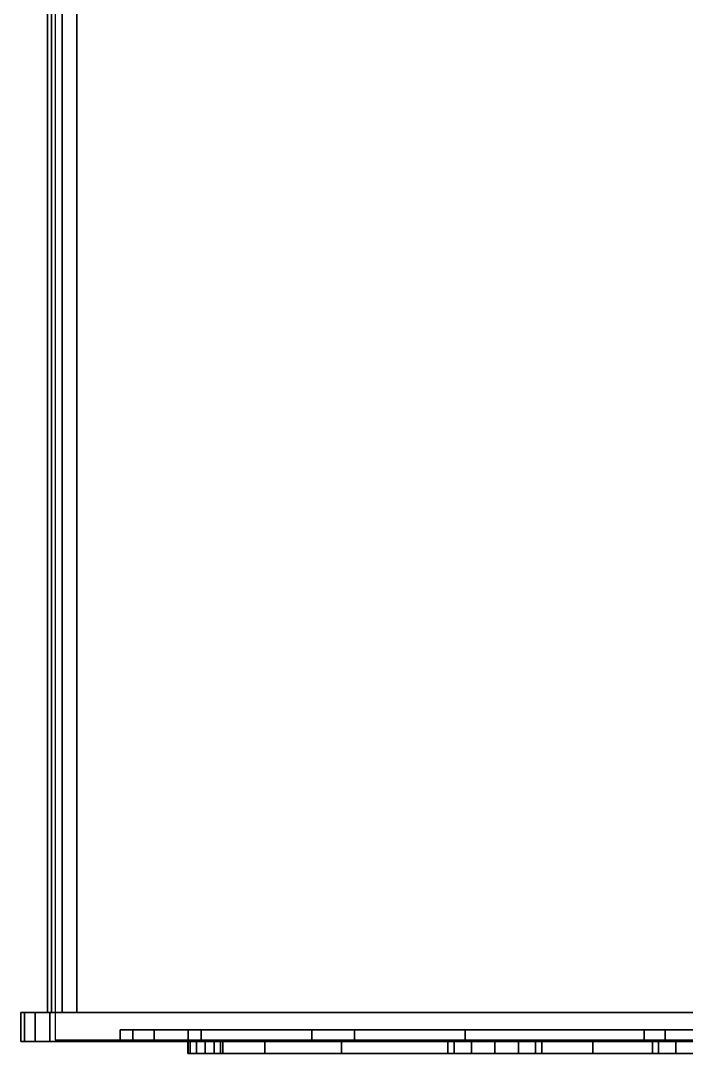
# Model space of a CAD drawing. Header units: inches. Extents: x 11.8 to 54.3, y 10.8 to 35.6.
# Drawn here: x 23.5869 to 23.71, y 32.6094 to 32.8003 of the extents above; entities that cross this region are included whole.
import ezdxf

# ---------------------------------------------------------------- set-up
doc = ezdxf.new("R2010")
doc.units = ezdxf.units.IN
doc.header["$MEASUREMENT"] = 0
doc.layers.add('02', color=2, linetype='Continuous')

msp = doc.modelspace()

# ---------------------------------------------------------------- linework, layer by layer
at = {"layer": '02'}
for p, q in [((23.59329, 32.99124), (23.59329, 32.6119)), ((23.59329, 32.6119), (23.77912, 32.6119))]:
    msp.add_line(p, q, dxfattribs=at)
for points, invisible_edges in [([(23.59189, 32.98955, 0.37979), (23.59189, 32.61695, 0.37979), (23.59262, 32.61695, 0.38294)], 12), ([(23.59262, 32.61695, 0.38294), (23.59262, 32.98955, 0.38294), (23.59189, 32.98955, 0.37979)], 12), ([(23.59262, 32.98955, 0.00491), (23.59262, 32.61695, 0.00491), (23.59189, 32.98955, 0.00806)], 2), ([(23.59262, 32.61695, 0.00491), (23.59189, 32.61695, 0.00806), (23.59189, 32.98955, 0.00806)], 12), ([(23.59189, 32.98955, 0.00806), (23.59189, 32.61695, 0.00806), (23.59189, 32.61695, 0.37979)], 12), ([(23.59189, 32.61695, 0.37979), (23.59189, 32.98955, 0.37979), (23.59189, 32.98955, 0.00806)], 12), ([(23.59459, 32.98955, 0.38525), (23.59262, 32.98955, 0.38294), (23.59262, 32.61695, 0.38294)], 12), ([(23.59262, 32.61695, 0.38294), (23.59459, 32.61695, 0.38525), (23.59459, 32.98955, 0.38525)], 12), ([(23.59459, 32.98955, 0.0026), (23.59262, 32.61695, 0.00491), (23.59262, 32.98955, 0.00491)], 1), ([(23.59459, 32.98955, 0.0026), (23.59459, 32.61695, 0.0026), (23.59262, 32.61695, 0.00491)], 12), ([(23.59729, 32.98955, 0.38609), (23.59459, 32.98955, 0.38525), (23.59729, 32.61695, 0.38609)], 2), ([(23.59459, 32.98955, 0.38525), (23.59459, 32.61695, 0.38525), (23.59729, 32.61695, 0.38609)], 12), ([(23.59729, 32.61695, 0.00176), (23.59459, 32.61695, 0.0026), (23.59459, 32.98955, 0.0026)], 12), ([(23.59459, 32.98955, 0.0026), (23.59729, 32.98955, 0.00176), (23.59729, 32.61695, 0.00176)], 12), ([(23.59729, 32.61695, 0.38609), (23.77008, 32.61695, 0.38609), (23.77008, 32.98955, 0.38609)], 12), ([(23.77008, 32.98955, 0.38609), (23.59729, 32.98955, 0.38609), (23.59729, 32.61695, 0.38609)], 12), ([(23.59729, 32.98955, 0.00176), (23.77008, 32.98955, 0.00176), (23.59729, 32.61695, 0.00176)], 2), ([(23.77008, 32.98955, 0.00176), (23.77008, 32.61695, 0.00176), (23.59729, 32.61695, 0.00176)], 12), ([(23.59729, 32.61695, 0.38609), (23.59459, 32.61695, 0.38525), (23.5869, 32.61695, 0.38631)], 14), ([(23.59459, 32.61695, 0.38525), (23.59262, 32.61695, 0.38294), (23.5869, 32.61695, 0.38631)], 14), ([(23.59262, 32.61695, 0.38294), (23.59189, 32.61695, 0.37979), (23.5869, 32.61695, 0.38631)], 14), ([(23.58762, 32.61155, 0.38947), (23.58762, 32.61695, 0.38947), (23.5869, 32.61695, 0.38631)], 12), ([(23.5869, 32.61695, 0.38631), (23.5869, 32.61155, 0.38631), (23.58762, 32.61155, 0.38947)], 12), ([(23.77008, 32.61695, 0.38609), (23.5869, 32.61695, 0.38631), (23.58762, 32.61695, 0.38947)], 13), ([(23.77008, 32.61695, 0.38609), (23.59729, 32.61695, 0.38609), (23.5869, 32.61695, 0.38631)], 14), ([(23.5869, 32.61695, 0.00804), (23.59189, 32.61695, 0.00806), (23.59262, 32.61695, 0.00491)], 13), ([(23.5923, 32.61695, 0.00174), (23.58762, 32.61695, 0.00489), (23.5869, 32.61695, 0.00804)], 13), ([(23.58762, 32.61695, 0.00489), (23.5869, 32.61155, 0.00804), (23.5869, 32.61695, 0.00804)], 1), ([(23.58762, 32.61695, 0.00489), (23.58762, 32.61155, 0.00489), (23.5869, 32.61155, 0.00804)], 12), ([(23.5869, 32.61695, 0.00804), (23.5869, 32.61695, 0.38631), (23.59189, 32.61695, 0.00806)], 14), ([(23.5869, 32.61695, 0.38631), (23.59189, 32.61695, 0.37979), (23.59189, 32.61695, 0.00806)], 13), ([(23.5869, 32.61695, 0.38631), (23.5869, 32.61155, 0.00804), (23.5869, 32.61155, 0.38631)], 1), ([(23.5869, 32.61695, 0.38631), (23.5869, 32.61695, 0.00804), (23.5869, 32.61155, 0.00804)], 12), ([(23.58959, 32.61155, 0.39177), (23.58959, 32.61695, 0.39177), (23.58762, 32.61155, 0.38947)], 2), ([(23.58959, 32.61695, 0.39177), (23.58762, 32.61695, 0.38947), (23.58762, 32.61155, 0.38947)], 12), ([(23.77008, 32.61695, 0.38609), (23.58762, 32.61695, 0.38947), (23.58959, 32.61695, 0.39177)], 13), ([(23.5923, 32.61695, 0.00174), (23.58959, 32.61695, 0.00258), (23.58762, 32.61695, 0.00489)], 12), ([(23.58762, 32.61155, 0.00489), (23.58762, 32.61695, 0.00489), (23.58959, 32.61695, 0.00258)], 12), ([(23.58959, 32.61695, 0.00258), (23.58959, 32.61155, 0.00258), (23.58762, 32.61155, 0.00489)], 12), ([(23.5923, 32.61155, 0.39262), (23.58959, 32.61695, 0.39177), (23.58959, 32.61155, 0.39177)], 1), ([(23.5923, 32.61155, 0.39262), (23.5923, 32.61695, 0.39262), (23.58959, 32.61695, 0.39177)], 12), ([(23.77008, 32.61695, 0.38609), (23.58959, 32.61695, 0.39177), (23.5923, 32.61695, 0.39262)], 13), ([(23.5923, 32.61695, 0.00174), (23.5923, 32.61155, 0.00174), (23.58959, 32.61155, 0.00258)], 12), ([(23.58959, 32.61155, 0.00258), (23.58959, 32.61695, 0.00258), (23.5923, 32.61695, 0.00174)], 12), ([(23.77008, 32.61695, 0.38609), (23.5923, 32.61695, 0.39262), (23.7759, 32.61695, 0.39262)], 13), ([(23.5923, 32.61695, 0.39262), (23.5923, 32.61155, 0.39262), (23.7759, 32.61695, 0.39262)], 2), ([(23.5923, 32.61155, 0.39262), (23.7759, 32.61155, 0.39262), (23.7759, 32.61695, 0.39262)], 12), ([(23.5923, 32.61695, 0.00174), (23.59459, 32.61695, 0.0026), (23.59729, 32.61695, 0.00176)], 13), ([(23.5923, 32.61695, 0.00174), (23.59262, 32.61695, 0.00491), (23.59459, 32.61695, 0.0026)], 13), ([(23.7759, 32.61695, 0.00174), (23.5923, 32.61695, 0.00174), (23.59729, 32.61695, 0.00176)], 14), ([(23.7759, 32.61695, 0.00174), (23.7759, 32.61155, 0.00174), (23.5923, 32.61155, 0.00174)], 12), ([(23.5923, 32.61155, 0.00174), (23.5923, 32.61695, 0.00174), (23.7759, 32.61695, 0.00174)], 12), ([(23.7759, 32.61695, 0.00174), (23.59729, 32.61695, 0.00176), (23.77008, 32.61695, 0.00176)], 13), ([(23.60529, 32.61371, 0.37046), (23.76209, 32.61371, 0.37046), (23.60529, 32.61155, 0.37046)], 2), ([(23.60529, 32.61155, 0.37046), (23.76209, 32.61371, 0.37046), (23.76209, 32.61155, 0.37046)], 1), ([(23.60765, 32.61371, 0.31805), (23.68369, 32.61371, 0.37046), (23.60529, 32.61371, 0.37046)], 13), ([(23.76209, 32.61371, 0.13324), (23.60529, 32.61155, 0.13324), (23.76209, 32.61155, 0.13324)], 1), ([(23.60529, 32.61155, 0.13324), (23.76209, 32.61371, 0.13324), (23.60529, 32.61371, 0.13324)], 1), ([(23.60529, 32.61371, 0.13324), (23.68369, 32.61371, 0.136), (23.60765, 32.61371, 0.136)], 13), ([(23.60529, 32.61371, 0.13324), (23.68369, 32.61371, 0.13324), (23.68369, 32.61371, 0.136)], 14), ([(23.60529, 32.61371, 0.13324), (23.60765, 32.61371, 0.136), (23.60765, 32.61371, 0.19025)], 13), ([(23.60765, 32.61371, 0.21415), (23.60765, 32.61371, 0.23898), (23.60529, 32.61371, 0.13324)], 14), ([(23.60765, 32.61371, 0.26932), (23.60765, 32.61371, 0.31805), (23.60529, 32.61371, 0.13324)], 14), ([(23.60765, 32.61371, 0.31805), (23.60529, 32.61371, 0.37046), (23.60529, 32.61371, 0.13324)], 13), ([(23.60529, 32.61371, 0.37046), (23.60529, 32.61155, 0.37046), (23.60529, 32.61155, 0.13324)], 12), ([(23.60529, 32.61371, 0.37046), (23.60529, 32.61155, 0.13324), (23.60529, 32.61371, 0.13324)], 1), ([(23.60765, 32.61371, 0.31805), (23.75973, 32.61155, 0.31805), (23.75973, 32.61371, 0.31805)], 1), ([(23.60765, 32.61371, 0.31805), (23.60765, 32.61155, 0.31805), (23.75973, 32.61155, 0.31805)], 12), ([(23.75973, 32.61371, 0.26932), (23.75973, 32.61155, 0.26932), (23.60765, 32.61155, 0.26932)], 12), ([(23.60765, 32.61155, 0.26932), (23.60765, 32.61371, 0.26932), (23.75973, 32.61371, 0.26932)], 12), ([(23.60765, 32.61371, 0.23898), (23.68369, 32.61371, 0.26932), (23.60765, 32.61371, 0.26932)], 13), ([(23.60765, 32.61371, 0.23898), (23.68369, 32.61371, 0.23898), (23.68369, 32.61371, 0.26932)], 14), ([(23.60765, 32.61371, 0.23898), (23.60765, 32.61155, 0.23898), (23.70615, 32.61155, 0.23898)], 12), ([(23.70615, 32.61155, 0.23898), (23.70615, 32.61371, 0.23898), (23.60765, 32.61371, 0.23898)], 12), ([(23.60765, 32.61371, 0.31805), (23.60765, 32.61371, 0.26932), (23.60765, 32.61155, 0.26932)], 12), ([(23.60765, 32.61155, 0.26932), (23.60765, 32.61155, 0.31805), (23.60765, 32.61371, 0.31805)], 12), ([(23.60765, 32.61371, 0.31805), (23.68369, 32.61371, 0.31805), (23.68369, 32.61371, 0.37046)], 14), ([(23.60765, 32.61371, 0.21415), (23.70615, 32.61155, 0.21415), (23.60765, 32.61155, 0.21415)], 1), ([(23.60765, 32.61371, 0.21415), (23.70615, 32.61371, 0.21415), (23.70615, 32.61155, 0.21415)], 12), ([(23.75973, 32.61371, 0.19025), (23.60765, 32.61155, 0.19025), (23.75973, 32.61155, 0.19025)], 1), ([(23.75973, 32.61371, 0.19025), (23.60765, 32.61371, 0.19025), (23.60765, 32.61155, 0.19025)], 12), ([(23.60765, 32.61371, 0.19025), (23.68369, 32.61371, 0.21415), (23.60765, 32.61371, 0.21415)], 13), ([(23.60765, 32.61371, 0.19025), (23.68369, 32.61371, 0.19025), (23.68369, 32.61371, 0.21415)], 14), ([(23.75973, 32.61371, 0.136), (23.75973, 32.61155, 0.136), (23.60765, 32.61371, 0.136)], 2), ([(23.75973, 32.61155, 0.136), (23.60765, 32.61155, 0.136), (23.60765, 32.61371, 0.136)], 12), ([(23.60765, 32.61371, 0.136), (23.60765, 32.61155, 0.136), (23.60765, 32.61371, 0.19025)], 2), ([(23.60765, 32.61155, 0.136), (23.60765, 32.61155, 0.19025), (23.60765, 32.61371, 0.19025)], 12), ([(23.60765, 32.61155, 0.21415), (23.60765, 32.61155, 0.23898), (23.60765, 32.61371, 0.23898)], 12), ([(23.60765, 32.61371, 0.23898), (23.60765, 32.61371, 0.21415), (23.60765, 32.61155, 0.21415)], 12), ([(23.66911, 32.61371, 0.23162), (23.61159, 32.61371, 0.22519), (23.64075, 32.61371, 0.22519)], 13), ([(23.64075, 32.61371, 0.23162), (23.61159, 32.61371, 0.23162), (23.61159, 32.61371, 0.22519)], 12), ([(23.61159, 32.61155, 0.22519), (23.61159, 32.61371, 0.23162), (23.61159, 32.61155, 0.23162)], 1), ([(23.61159, 32.61371, 0.23162), (23.61159, 32.61155, 0.22519), (23.61159, 32.61371, 0.22519)], 1), ([(23.61159, 32.61371, 0.23162), (23.64075, 32.61371, 0.23162), (23.64075, 32.61155, 0.23162)], 12), ([(23.64075, 32.61155, 0.23162), (23.61159, 32.61155, 0.23162), (23.61159, 32.61371, 0.23162)], 12), ([(23.61159, 32.61371, 0.22519), (23.64075, 32.61155, 0.22519), (23.64075, 32.61371, 0.22519)], 1), ([(23.61159, 32.61371, 0.22519), (23.61159, 32.61155, 0.22519), (23.64075, 32.61155, 0.22519)], 12), ([(23.6179, 32.61371, 0.18105), (23.75185, 32.61371, 0.17829), (23.75185, 32.61371, 0.18105)], 1), ([(23.6179, 32.61371, 0.18105), (23.6179, 32.61371, 0.17829), (23.75185, 32.61371, 0.17829)], 12), ([(23.75185, 32.61371, 0.17829), (23.6179, 32.61155, 0.17829), (23.75185, 32.61155, 0.17829)], 1), ([(23.6179, 32.61155, 0.17829), (23.75185, 32.61371, 0.17829), (23.6179, 32.61371, 0.17829)], 1), ([(23.6179, 32.61371, 0.18105), (23.75185, 32.61371, 0.18105), (23.6179, 32.61155, 0.18105)], 2), ([(23.6179, 32.61155, 0.18105), (23.75185, 32.61371, 0.18105), (23.75185, 32.61155, 0.18105)], 1), ([(23.6179, 32.61371, 0.18105), (23.6179, 32.61155, 0.18105), (23.6179, 32.61155, 0.17829)], 12), ([(23.6179, 32.61371, 0.18105), (23.6179, 32.61155, 0.17829), (23.6179, 32.61371, 0.17829)], 1), ([(23.62026, 32.61371, 0.16542), (23.64863, 32.61371, 0.16542), (23.62026, 32.61155, 0.16542)], 2), ([(23.62026, 32.61155, 0.16542), (23.64863, 32.61371, 0.16542), (23.64863, 32.61155, 0.16542)], 1), ([(23.64863, 32.61371, 0.14703), (23.62026, 32.61155, 0.14703), (23.64863, 32.61155, 0.14703)], 1), ([(23.62026, 32.61155, 0.14703), (23.64863, 32.61371, 0.14703), (23.62026, 32.61371, 0.14703)], 1), ([(23.62026, 32.61371, 0.16542), (23.62026, 32.61371, 0.14703), (23.64863, 32.61371, 0.16542)], 2), ([(23.62026, 32.61371, 0.14703), (23.64863, 32.61371, 0.14703), (23.64863, 32.61371, 0.16542)], 12), ([(23.62026, 32.61371, 0.16542), (23.62026, 32.61155, 0.16542), (23.62026, 32.61155, 0.14703)], 12), ([(23.62026, 32.61371, 0.16542), (23.62026, 32.61155, 0.14703), (23.62026, 32.61371, 0.14703)], 1), ([(23.64075, 32.61371, 0.22519), (23.70221, 32.61371, 0.23162), (23.66911, 32.61371, 0.23162)], 13), ([(23.64075, 32.61371, 0.22519), (23.64075, 32.61371, 0.22059), (23.66911, 32.61371, 0.22519)], 14), ([(23.66911, 32.61371, 0.23162), (23.64075, 32.61371, 0.2353), (23.64075, 32.61371, 0.23162)], 13), ([(23.66911, 32.61371, 0.23162), (23.66911, 32.61371, 0.2353), (23.64075, 32.61371, 0.2353)], 12), ([(23.64075, 32.61371, 0.22059), (23.66911, 32.61371, 0.22059), (23.66911, 32.61371, 0.22519)], 12), ([(23.64075, 32.61371, 0.22059), (23.66911, 32.61155, 0.22059), (23.66911, 32.61371, 0.22059)], 1), ([(23.66911, 32.61155, 0.22059), (23.64075, 32.61371, 0.22059), (23.64075, 32.61155, 0.22059)], 1), ([(23.64075, 32.61371, 0.2353), (23.66911, 32.61371, 0.2353), (23.66911, 32.61155, 0.2353)], 12), ([(23.64075, 32.61371, 0.2353), (23.66911, 32.61155, 0.2353), (23.64075, 32.61155, 0.2353)], 1), ([(23.64075, 32.61371, 0.2353), (23.64075, 32.61155, 0.23162), (23.64075, 32.61371, 0.23162)], 1), ([(23.64075, 32.61371, 0.2353), (23.64075, 32.61155, 0.2353), (23.64075, 32.61155, 0.23162)], 12), ([(23.64075, 32.61155, 0.22519), (23.64075, 32.61155, 0.22059), (23.64075, 32.61371, 0.22059)], 12), ([(23.64075, 32.61371, 0.22059), (23.64075, 32.61371, 0.22519), (23.64075, 32.61155, 0.22519)], 12), ([(23.64863, 32.61371, 0.16542), (23.64863, 32.61155, 0.14703), (23.64863, 32.61155, 0.16542)], 1), ([(23.64863, 32.61155, 0.14703), (23.64863, 32.61371, 0.16542), (23.64863, 32.61371, 0.14703)], 1), ([(23.66911, 32.61371, 0.22519), (23.70221, 32.61371, 0.22519), (23.70221, 32.61371, 0.23162)], 12), ([(23.66911, 32.61371, 0.23162), (23.70221, 32.61371, 0.23162), (23.66911, 32.61155, 0.23162)], 2), ([(23.70221, 32.61371, 0.23162), (23.70221, 32.61155, 0.23162), (23.66911, 32.61155, 0.23162)], 12), ([(23.66911, 32.61371, 0.23162), (23.66911, 32.61155, 0.23162), (23.66911, 32.61155, 0.2353)], 12), ([(23.66911, 32.61155, 0.2353), (23.66911, 32.61371, 0.2353), (23.66911, 32.61371, 0.23162)], 12), ([(23.66911, 32.61371, 0.22059), (23.66911, 32.61155, 0.22059), (23.66911, 32.61371, 0.22519)], 2), ([(23.66911, 32.61155, 0.22059), (23.66911, 32.61155, 0.22519), (23.66911, 32.61371, 0.22519)], 12), ([(23.66911, 32.61155, 0.22519), (23.70221, 32.61155, 0.22519), (23.70221, 32.61371, 0.22519)], 12), ([(23.70221, 32.61371, 0.22519), (23.66911, 32.61371, 0.22519), (23.66911, 32.61155, 0.22519)], 12), ([(23.68369, 32.61371, 0.26932), (23.68369, 32.61371, 0.23898), (23.70615, 32.61371, 0.23898)], 13), ([(23.76209, 32.61371, 0.37046), (23.68369, 32.61371, 0.31805), (23.75973, 32.61371, 0.31805)], 13), ([(23.76209, 32.61371, 0.37046), (23.68369, 32.61371, 0.37046), (23.68369, 32.61371, 0.31805)], 14), ([(23.73965, 32.61371, 0.21915), (23.68369, 32.61371, 0.19025), (23.75973, 32.61371, 0.19025)], 13), ([(23.73965, 32.61371, 0.21915), (23.7353, 32.61371, 0.21779), (23.68369, 32.61371, 0.19025)], 14), ([(23.70615, 32.61371, 0.21415), (23.68369, 32.61371, 0.21415), (23.68369, 32.61371, 0.19025)], 14), ([(23.75973, 32.61371, 0.136), (23.68369, 32.61371, 0.13324), (23.76209, 32.61371, 0.13324)], 13), ([(23.75973, 32.61371, 0.136), (23.68369, 32.61371, 0.136), (23.68369, 32.61371, 0.13324)], 14), ([(23.75973, 32.61371, 0.26932), (23.68369, 32.61371, 0.26932), (23.73095, 32.61371, 0.23674)], 14), ([(23.73095, 32.61371, 0.21915), (23.72777, 32.61371, 0.22287), (23.68369, 32.61371, 0.26932)], 14), ([(23.72777, 32.61371, 0.22287), (23.7266, 32.61371, 0.22794), (23.68369, 32.61371, 0.26932)], 14), ([(23.68369, 32.61371, 0.26932), (23.72777, 32.61371, 0.23302), (23.73095, 32.61371, 0.23674)], 13), ([(23.68369, 32.61371, 0.26932), (23.7266, 32.61371, 0.22794), (23.72777, 32.61371, 0.23302)], 13), ([(23.70221, 32.61371, 0.23162), (23.70221, 32.61371, 0.22519), (23.70221, 32.61155, 0.23162)], 2), ([(23.70221, 32.61155, 0.23162), (23.70221, 32.61371, 0.22519), (23.70221, 32.61155, 0.22519)], 1), ([(23.7353, 32.61371, 0.21779), (23.73095, 32.61371, 0.21915), (23.70615, 32.61371, 0.21415)], 14), ([(23.73095, 32.61371, 0.21915), (23.70615, 32.61371, 0.23898), (23.70615, 32.61371, 0.21415)], 13), ([(23.70615, 32.61155, 0.23898), (23.70615, 32.61155, 0.21415), (23.70615, 32.61371, 0.21415)], 12), ([(23.70615, 32.61371, 0.21415), (23.70615, 32.61371, 0.23898), (23.70615, 32.61155, 0.23898)], 12), ([(23.5869, 32.61155, 0.00804), (23.58762, 32.61155, 0.00489), (23.58959, 32.61155, 0.00258)], 12), ([(23.58762, 32.61155, 0.38947), (23.5869, 32.61155, 0.38631), (23.5869, 32.61155, 0.00804)], 12), ([(23.76209, 32.61155, 0.13324), (23.60529, 32.61155, 0.13324), (23.5869, 32.61155, 0.00804)], 14), ([(23.60529, 32.61155, 0.13324), (23.60529, 32.61155, 0.37046), (23.5869, 32.61155, 0.00804)], 14), ([(23.5923, 32.61155, 0.39262), (23.58959, 32.61155, 0.39177), (23.58762, 32.61155, 0.38947)], 12), ([(23.58762, 32.61155, 0.38947), (23.60529, 32.61155, 0.37046), (23.76209, 32.61155, 0.37046)], 13), ([(23.58959, 32.61155, 0.00258), (23.5923, 32.61155, 0.00174), (23.7759, 32.61155, 0.00174)], 12), ([(23.77859, 32.61155, 0.39177), (23.7759, 32.61155, 0.39262), (23.5923, 32.61155, 0.39262)], 12), ([(23.6179, 32.61155, 0.28495), (23.6179, 32.61155, 0.3107), (23.60765, 32.61155, 0.31805)], 14), ([(23.6179, 32.61155, 0.3107), (23.68369, 32.61155, 0.31805), (23.60765, 32.61155, 0.31805)], 13), ([(23.64626, 32.61155, 0.27668), (23.60765, 32.61155, 0.26932), (23.68369, 32.61155, 0.26932)], 13), ([(23.62105, 32.61155, 0.2738), (23.61942, 32.61155, 0.27431), (23.60765, 32.61155, 0.26932)], 14), ([(23.61942, 32.61155, 0.27431), (23.61823, 32.61155, 0.2757), (23.60765, 32.61155, 0.26932)], 14), ([(23.61823, 32.61155, 0.2757), (23.60765, 32.61155, 0.31805), (23.60765, 32.61155, 0.26932)], 13), ([(23.61823, 32.61155, 0.2757), (23.6178, 32.61155, 0.27759), (23.60765, 32.61155, 0.31805)], 14), ([(23.60765, 32.61155, 0.31805), (23.6178, 32.61155, 0.27759), (23.61823, 32.61155, 0.27949)], 13), ([(23.69275, 32.61155, 0.21691), (23.60765, 32.61155, 0.21415), (23.70615, 32.61155, 0.21415)], 13), ([(23.69275, 32.61155, 0.21691), (23.67463, 32.61155, 0.21691), (23.60765, 32.61155, 0.21415)], 14), ([(23.61159, 32.61155, 0.22519), (23.61159, 32.61155, 0.23162), (23.60765, 32.61155, 0.21415)], 14), ([(23.6179, 32.61155, 0.17829), (23.6179, 32.61155, 0.18105), (23.60765, 32.61155, 0.19025)], 14), ([(23.6179, 32.61155, 0.18105), (23.68369, 32.61155, 0.19025), (23.60765, 32.61155, 0.19025)], 13), ([(23.67463, 32.61155, 0.14607), (23.60765, 32.61155, 0.136), (23.68369, 32.61155, 0.136)], 13), ([(23.62026, 32.61155, 0.14703), (23.60765, 32.61155, 0.19025), (23.60765, 32.61155, 0.136)], 13), ([(23.62026, 32.61155, 0.14703), (23.62026, 32.61155, 0.16542), (23.60765, 32.61155, 0.19025)], 14), ([(23.70615, 32.61155, 0.23898), (23.60765, 32.61155, 0.23898), (23.66911, 32.61155, 0.2353)], 14), ([(23.60765, 32.61155, 0.23898), (23.64075, 32.61155, 0.2353), (23.66911, 32.61155, 0.2353)], 13), ([(23.60765, 32.61155, 0.23898), (23.60765, 32.61155, 0.21415), (23.61159, 32.61155, 0.23162)], 14), ([(23.64075, 32.61155, 0.22059), (23.64075, 32.61155, 0.22519), (23.61159, 32.61155, 0.22519)], 12), ([(23.61159, 32.61155, 0.23162), (23.64075, 32.61155, 0.23162), (23.64075, 32.61155, 0.2353)], 12), ([(23.6178, 32.61155, 0.27759), (23.61823, 32.61155, 0.2757), (23.61823, 32.60939, 0.2757)], 12), ([(23.61823, 32.60939, 0.2757), (23.6178, 32.60939, 0.27759), (23.6178, 32.61155, 0.27759)], 12), ([(23.61823, 32.60939, 0.27949), (23.61823, 32.61155, 0.27949), (23.6178, 32.61155, 0.27759)], 12), ([(23.6178, 32.61155, 0.27759), (23.6178, 32.60939, 0.27759), (23.61823, 32.60939, 0.27949)], 12), ([(23.75106, 32.61155, 0.28495), (23.75106, 32.60939, 0.28495), (23.6179, 32.60939, 0.28495)], 12), ([(23.6179, 32.60939, 0.28495), (23.6179, 32.61155, 0.28495), (23.75106, 32.61155, 0.28495)], 12), ([(23.6179, 32.61155, 0.3107), (23.75106, 32.60939, 0.3107), (23.75106, 32.61155, 0.3107)], 1), ([(23.6179, 32.61155, 0.3107), (23.6179, 32.60939, 0.3107), (23.75106, 32.60939, 0.3107)], 12), ([(23.6179, 32.61155, 0.28495), (23.61942, 32.61155, 0.28088), (23.62105, 32.61155, 0.28139)], 13), ([(23.68369, 32.61155, 0.28495), (23.6179, 32.61155, 0.28495), (23.62105, 32.61155, 0.28139)], 14), ([(23.6179, 32.61155, 0.3107), (23.68369, 32.61155, 0.3107), (23.68369, 32.61155, 0.31805)], 14), ([(23.6179, 32.60939, 0.28495), (23.6179, 32.60939, 0.3107), (23.6179, 32.61155, 0.3107)], 12), ([(23.6179, 32.61155, 0.3107), (23.6179, 32.61155, 0.28495), (23.6179, 32.60939, 0.28495)], 12), ([(23.6179, 32.61155, 0.28495), (23.61823, 32.61155, 0.27949), (23.61942, 32.61155, 0.28088)], 13), ([(23.68369, 32.61155, 0.17829), (23.6179, 32.61155, 0.17829), (23.62026, 32.61155, 0.16542)], 14), ([(23.6179, 32.61155, 0.18105), (23.68369, 32.61155, 0.18105), (23.68369, 32.61155, 0.19025)], 14), ([(23.61823, 32.60939, 0.2757), (23.61942, 32.61155, 0.27431), (23.61942, 32.60939, 0.27431)], 1), ([(23.61823, 32.60939, 0.2757), (23.61823, 32.61155, 0.2757), (23.61942, 32.61155, 0.27431)], 12), ([(23.61942, 32.60939, 0.28088), (23.61942, 32.61155, 0.28088), (23.61823, 32.60939, 0.27949)], 2), ([(23.61942, 32.61155, 0.28088), (23.61823, 32.61155, 0.27949), (23.61823, 32.60939, 0.27949)], 12), ([(23.62105, 32.60939, 0.28139), (23.61942, 32.61155, 0.28088), (23.61942, 32.60939, 0.28088)], 1), ([(23.62105, 32.60939, 0.28139), (23.62105, 32.61155, 0.28139), (23.61942, 32.61155, 0.28088)], 12), ([(23.61942, 32.60939, 0.27431), (23.61942, 32.61155, 0.27431), (23.62105, 32.60939, 0.2738)], 2), ([(23.61942, 32.61155, 0.27431), (23.62105, 32.61155, 0.2738), (23.62105, 32.60939, 0.2738)], 12), ([(23.62026, 32.61155, 0.16542), (23.64863, 32.61155, 0.16542), (23.67463, 32.61155, 0.16638)], 14), ([(23.67463, 32.61155, 0.14607), (23.64863, 32.61155, 0.14703), (23.62026, 32.61155, 0.14703)], 13), ([(23.62267, 32.61155, 0.28088), (23.62105, 32.61155, 0.28139), (23.62105, 32.60939, 0.28139)], 12), ([(23.62105, 32.60939, 0.28139), (23.62267, 32.60939, 0.28088), (23.62267, 32.61155, 0.28088)], 12), ([(23.64626, 32.61155, 0.27668), (23.62267, 32.61155, 0.27431), (23.62105, 32.61155, 0.2738)], 13), ([(23.62105, 32.60939, 0.2738), (23.62105, 32.61155, 0.2738), (23.62267, 32.61155, 0.27431)], 12), ([(23.62267, 32.61155, 0.27431), (23.62267, 32.60939, 0.27431), (23.62105, 32.60939, 0.2738)], 12), ([(23.63208, 32.61155, 0.27943), (23.62105, 32.61155, 0.28139), (23.62267, 32.61155, 0.28088)], 13), ([(23.62105, 32.61155, 0.28139), (23.63208, 32.61155, 0.27943), (23.64626, 32.61155, 0.27943)], 13), ([(23.64626, 32.61155, 0.27668), (23.63208, 32.61155, 0.27668), (23.62267, 32.61155, 0.27431)], 14), ([(23.63208, 32.61155, 0.27668), (23.62386, 32.61155, 0.2757), (23.62267, 32.61155, 0.27431)], 13), ([(23.62267, 32.61155, 0.27431), (23.62386, 32.61155, 0.2757), (23.62386, 32.60939, 0.2757)], 12), ([(23.62386, 32.60939, 0.2757), (23.62267, 32.60939, 0.27431), (23.62267, 32.61155, 0.27431)], 12), ([(23.63208, 32.61155, 0.27668), (23.62267, 32.61155, 0.28088), (23.62386, 32.61155, 0.27949)], 13), ([(23.63208, 32.61155, 0.27668), (23.63208, 32.61155, 0.27943), (23.62267, 32.61155, 0.28088)], 14), ([(23.62386, 32.60939, 0.27949), (23.62386, 32.61155, 0.27949), (23.62267, 32.61155, 0.28088)], 12), ([(23.62267, 32.61155, 0.28088), (23.62267, 32.60939, 0.28088), (23.62386, 32.60939, 0.27949)], 12), ([(23.63208, 32.61155, 0.27668), (23.6243, 32.61155, 0.27759), (23.62386, 32.61155, 0.2757)], 13), ([(23.63208, 32.61155, 0.27668), (23.62386, 32.61155, 0.27949), (23.6243, 32.61155, 0.27759)], 13), ([(23.62386, 32.60939, 0.2757), (23.6243, 32.61155, 0.27759), (23.6243, 32.60939, 0.27759)], 1), ([(23.62386, 32.60939, 0.2757), (23.62386, 32.61155, 0.2757), (23.6243, 32.61155, 0.27759)], 12), ([(23.6243, 32.60939, 0.27759), (23.6243, 32.61155, 0.27759), (23.62386, 32.60939, 0.27949)], 2), ([(23.6243, 32.61155, 0.27759), (23.62386, 32.61155, 0.27949), (23.62386, 32.60939, 0.27949)], 12), ([(23.64626, 32.61155, 0.27668), (23.64626, 32.60939, 0.27668), (23.63208, 32.60939, 0.27668)], 12), ([(23.63208, 32.60939, 0.27668), (23.63208, 32.61155, 0.27668), (23.64626, 32.61155, 0.27668)], 12), ([(23.63208, 32.61155, 0.27943), (23.64626, 32.60939, 0.27943), (23.64626, 32.61155, 0.27943)], 1), ([(23.63208, 32.61155, 0.27943), (23.63208, 32.60939, 0.27943), (23.64626, 32.60939, 0.27943)], 12), ([(23.63208, 32.60939, 0.27668), (23.63208, 32.60939, 0.27943), (23.63208, 32.61155, 0.27943)], 12), ([(23.63208, 32.61155, 0.27943), (23.63208, 32.61155, 0.27668), (23.63208, 32.60939, 0.27668)], 12), ([(23.67463, 32.61155, 0.21691), (23.66911, 32.61155, 0.22059), (23.64075, 32.61155, 0.22059)], 13), ([(23.64626, 32.61155, 0.27943), (23.64626, 32.61155, 0.27668), (23.68369, 32.61155, 0.26932)], 14), ([(23.64626, 32.61155, 0.27943), (23.64626, 32.60939, 0.27943), (23.64626, 32.61155, 0.27668)], 2), ([(23.64626, 32.60939, 0.27943), (23.64626, 32.60939, 0.27668), (23.64626, 32.61155, 0.27668)], 12), ([(23.64863, 32.61155, 0.16542), (23.67028, 32.61155, 0.16502), (23.67463, 32.61155, 0.16638)], 13), ([(23.64863, 32.61155, 0.16542), (23.66709, 32.61155, 0.1613), (23.67028, 32.61155, 0.16502)], 13), ([(23.64863, 32.61155, 0.16542), (23.66593, 32.61155, 0.15623), (23.66709, 32.61155, 0.1613)], 13), ([(23.67463, 32.61155, 0.14607), (23.67028, 32.61155, 0.14743), (23.64863, 32.61155, 0.14703)], 14), ([(23.67028, 32.61155, 0.14743), (23.64863, 32.61155, 0.16542), (23.64863, 32.61155, 0.14703)], 13), ([(23.67028, 32.61155, 0.14743), (23.66709, 32.61155, 0.15115), (23.64863, 32.61155, 0.16542)], 14), ([(23.66709, 32.61155, 0.15115), (23.66593, 32.61155, 0.15623), (23.64863, 32.61155, 0.16542)], 14), ([(23.66709, 32.60939, 0.1613), (23.66709, 32.61155, 0.1613), (23.66593, 32.61155, 0.15623)], 12), ([(23.66593, 32.61155, 0.15623), (23.66593, 32.60939, 0.15623), (23.66709, 32.60939, 0.1613)], 12), ([(23.66593, 32.61155, 0.15623), (23.66709, 32.61155, 0.15115), (23.66709, 32.60939, 0.15115)], 12), ([(23.66709, 32.60939, 0.15115), (23.66593, 32.60939, 0.15623), (23.66593, 32.61155, 0.15623)], 12), ([(23.67028, 32.60939, 0.16502), (23.67028, 32.61155, 0.16502), (23.66709, 32.60939, 0.1613)], 2), ([(23.67028, 32.61155, 0.16502), (23.66709, 32.61155, 0.1613), (23.66709, 32.60939, 0.1613)], 12), ([(23.66709, 32.60939, 0.15115), (23.67028, 32.61155, 0.14743), (23.67028, 32.60939, 0.14743)], 1), ([(23.66709, 32.60939, 0.15115), (23.66709, 32.61155, 0.15115), (23.67028, 32.61155, 0.14743)], 12), ([(23.67463, 32.61155, 0.21691), (23.66911, 32.61155, 0.22519), (23.66911, 32.61155, 0.22059)], 13), ([(23.67463, 32.61155, 0.21691), (23.67463, 32.61155, 0.22243), (23.66911, 32.61155, 0.22519)], 14), ([(23.67463, 32.61155, 0.22243), (23.70221, 32.61155, 0.22519), (23.66911, 32.61155, 0.22519)], 13), ([(23.66911, 32.61155, 0.2353), (23.66911, 32.61155, 0.23162), (23.70221, 32.61155, 0.23162)], 12), ([(23.67463, 32.60939, 0.16638), (23.67028, 32.61155, 0.16502), (23.67028, 32.60939, 0.16502)], 1), ([(23.67463, 32.60939, 0.16638), (23.67463, 32.61155, 0.16638), (23.67028, 32.61155, 0.16502)], 12), ([(23.67028, 32.60939, 0.14743), (23.67028, 32.61155, 0.14743), (23.67463, 32.60939, 0.14607)], 2), ([(23.67028, 32.61155, 0.14743), (23.67463, 32.61155, 0.14607), (23.67463, 32.60939, 0.14607)], 12), ([(23.70221, 32.61155, 0.22519), (23.67463, 32.61155, 0.22243), (23.69275, 32.61155, 0.22243)], 13), ([(23.69275, 32.61155, 0.21691), (23.69275, 32.60939, 0.21691), (23.67463, 32.60939, 0.21691)], 12), ([(23.67463, 32.60939, 0.21691), (23.67463, 32.61155, 0.21691), (23.69275, 32.61155, 0.21691)], 12), ([(23.67463, 32.61155, 0.22243), (23.69275, 32.60939, 0.22243), (23.69275, 32.61155, 0.22243)], 1), ([(23.67463, 32.61155, 0.22243), (23.67463, 32.60939, 0.22243), (23.69275, 32.60939, 0.22243)], 12), ([(23.67463, 32.60939, 0.21691), (23.67463, 32.60939, 0.22243), (23.67463, 32.61155, 0.22243)], 12), ([(23.67463, 32.61155, 0.22243), (23.67463, 32.61155, 0.21691), (23.67463, 32.60939, 0.21691)], 12), ([(23.67463, 32.61155, 0.16638), (23.67898, 32.61155, 0.16502), (23.68369, 32.61155, 0.17829)], 14), ([(23.67898, 32.61155, 0.16502), (23.67463, 32.61155, 0.16638), (23.67463, 32.60939, 0.16638)], 12), ([(23.67463, 32.60939, 0.16638), (23.67898, 32.60939, 0.16502), (23.67898, 32.61155, 0.16502)], 12), ([(23.67898, 32.61155, 0.14743), (23.67463, 32.61155, 0.14607), (23.68369, 32.61155, 0.136)], 14), ([(23.67463, 32.60939, 0.14607), (23.67463, 32.61155, 0.14607), (23.67898, 32.61155, 0.14743)], 12), ([(23.67898, 32.61155, 0.14743), (23.67898, 32.60939, 0.14743), (23.67463, 32.60939, 0.14607)], 12), ([(23.67898, 32.61155, 0.16502), (23.68216, 32.61155, 0.1613), (23.68369, 32.61155, 0.17829)], 14), ([(23.68216, 32.60939, 0.1613), (23.68216, 32.61155, 0.1613), (23.67898, 32.61155, 0.16502)], 12), ([(23.67898, 32.61155, 0.16502), (23.67898, 32.60939, 0.16502), (23.68216, 32.60939, 0.1613)], 12), ([(23.68216, 32.61155, 0.15115), (23.67898, 32.61155, 0.14743), (23.68369, 32.61155, 0.136)], 14), ([(23.67898, 32.61155, 0.14743), (23.68216, 32.61155, 0.15115), (23.68216, 32.60939, 0.15115)], 12), ([(23.68216, 32.60939, 0.15115), (23.67898, 32.60939, 0.14743), (23.67898, 32.61155, 0.14743)], 12), ([(23.68216, 32.61155, 0.1613), (23.68333, 32.61155, 0.15623), (23.68369, 32.61155, 0.17829)], 14), ([(23.68333, 32.60939, 0.15623), (23.68333, 32.61155, 0.15623), (23.68216, 32.60939, 0.1613)], 2), ([(23.68333, 32.61155, 0.15623), (23.68216, 32.61155, 0.1613), (23.68216, 32.60939, 0.1613)], 12), ([(23.68333, 32.61155, 0.15623), (23.68216, 32.61155, 0.15115), (23.68369, 32.61155, 0.136)], 14), ([(23.68216, 32.60939, 0.15115), (23.68333, 32.61155, 0.15623), (23.68333, 32.60939, 0.15623)], 1), ([(23.68216, 32.60939, 0.15115), (23.68216, 32.61155, 0.15115), (23.68333, 32.61155, 0.15623)], 12), ([(23.75973, 32.61155, 0.31805), (23.68369, 32.61155, 0.3107), (23.75106, 32.61155, 0.3107)], 13), ([(23.75973, 32.61155, 0.31805), (23.68369, 32.61155, 0.31805), (23.68369, 32.61155, 0.3107)], 14), ([(23.72742, 32.61155, 0.273), (23.68369, 32.61155, 0.26932), (23.75973, 32.61155, 0.26932)], 13), ([(23.72742, 32.61155, 0.273), (23.72742, 32.61155, 0.28035), (23.68369, 32.61155, 0.26932)], 14), ([(23.75106, 32.61155, 0.28495), (23.68369, 32.61155, 0.28495), (23.74633, 32.61155, 0.28035)], 14), ([(23.68369, 32.61155, 0.28495), (23.72742, 32.61155, 0.28035), (23.74633, 32.61155, 0.28035)], 13), ([(23.75185, 32.61155, 0.17829), (23.68369, 32.61155, 0.17829), (23.74318, 32.61155, 0.1673)], 14), ([(23.75973, 32.61155, 0.19025), (23.68369, 32.61155, 0.18105), (23.75185, 32.61155, 0.18105)], 13), ([(23.75973, 32.61155, 0.19025), (23.68369, 32.61155, 0.19025), (23.68369, 32.61155, 0.18105)], 14), ([(23.68369, 32.61155, 0.17829), (23.7081, 32.61155, 0.16502), (23.71245, 32.61155, 0.16638)], 13), ([(23.68369, 32.61155, 0.17829), (23.70491, 32.61155, 0.1613), (23.7081, 32.61155, 0.16502)], 13), ([(23.74318, 32.61155, 0.14699), (23.68369, 32.61155, 0.136), (23.75973, 32.61155, 0.136)], 13), ([(23.7081, 32.61155, 0.14743), (23.70491, 32.61155, 0.15115), (23.68369, 32.61155, 0.136)], 14), ([(23.71245, 32.61155, 0.14607), (23.7081, 32.61155, 0.14743), (23.68369, 32.61155, 0.136)], 14), ([(23.70491, 32.61155, 0.15115), (23.70375, 32.61155, 0.15623), (23.68369, 32.61155, 0.136)], 14), ([(23.68369, 32.61155, 0.136), (23.70375, 32.61155, 0.15623), (23.70491, 32.61155, 0.1613)], 13), ([(23.70221, 32.61155, 0.22519), (23.69275, 32.61155, 0.22243), (23.69275, 32.61155, 0.21691)], 13), ([(23.69275, 32.61155, 0.22243), (23.69275, 32.60939, 0.22243), (23.69275, 32.61155, 0.21691)], 2), ([(23.69275, 32.60939, 0.22243), (23.69275, 32.60939, 0.21691), (23.69275, 32.61155, 0.21691)], 12), ([(23.70221, 32.61155, 0.23162), (23.70221, 32.61155, 0.22519), (23.70615, 32.61155, 0.23898)], 14), ([(23.70221, 32.61155, 0.22519), (23.70615, 32.61155, 0.21415), (23.70615, 32.61155, 0.23898)], 13), ([(23.70491, 32.60939, 0.1613), (23.70491, 32.61155, 0.1613), (23.70375, 32.61155, 0.15623)], 12), ([(23.70375, 32.61155, 0.15623), (23.70375, 32.60939, 0.15623), (23.70491, 32.60939, 0.1613)], 12), ([(23.70375, 32.61155, 0.15623), (23.70491, 32.61155, 0.15115), (23.70491, 32.60939, 0.15115)], 12), ([(23.70491, 32.60939, 0.15115), (23.70375, 32.60939, 0.15623), (23.70375, 32.61155, 0.15623)], 12), ([(23.7081, 32.60939, 0.16502), (23.7081, 32.61155, 0.16502), (23.70491, 32.60939, 0.1613)], 2), ([(23.7081, 32.61155, 0.16502), (23.70491, 32.61155, 0.1613), (23.70491, 32.60939, 0.1613)], 12), ([(23.70491, 32.60939, 0.15115), (23.7081, 32.61155, 0.14743), (23.7081, 32.60939, 0.14743)], 1), ([(23.70491, 32.60939, 0.15115), (23.70491, 32.61155, 0.15115), (23.7081, 32.61155, 0.14743)], 12), ([(23.71245, 32.60939, 0.16638), (23.7081, 32.61155, 0.16502), (23.7081, 32.60939, 0.16502)], 1), ([(23.71245, 32.60939, 0.16638), (23.71245, 32.61155, 0.16638), (23.7081, 32.61155, 0.16502)], 12), ([(23.7081, 32.60939, 0.14743), (23.7081, 32.61155, 0.14743), (23.71245, 32.60939, 0.14607)], 2), ([(23.7081, 32.61155, 0.14743), (23.71245, 32.61155, 0.14607), (23.71245, 32.60939, 0.14607)], 12), ([(23.61823, 32.60939, 0.27949), (23.6178, 32.60939, 0.27759), (23.61823, 32.60939, 0.2757)], 12), ([(23.75106, 32.60939, 0.28495), (23.75106, 32.60939, 0.3107), (23.6179, 32.60939, 0.3107)], 12), ([(23.6179, 32.60939, 0.3107), (23.6179, 32.60939, 0.28495), (23.75106, 32.60939, 0.28495)], 12), ([(23.61823, 32.60939, 0.2757), (23.61942, 32.60939, 0.27431), (23.62105, 32.60939, 0.2738)], 12), ([(23.62105, 32.60939, 0.28139), (23.61942, 32.60939, 0.28088), (23.61823, 32.60939, 0.27949)], 12), ([(23.62105, 32.60939, 0.2738), (23.62267, 32.60939, 0.27431), (23.62386, 32.60939, 0.2757)], 12), ([(23.62386, 32.60939, 0.27949), (23.62267, 32.60939, 0.28088), (23.62105, 32.60939, 0.28139)], 12), ([(23.62386, 32.60939, 0.2757), (23.6243, 32.60939, 0.27759), (23.62386, 32.60939, 0.27949)], 12), ([(23.63208, 32.60939, 0.27943), (23.64626, 32.60939, 0.27668), (23.64626, 32.60939, 0.27943)], 1), ([(23.63208, 32.60939, 0.27943), (23.63208, 32.60939, 0.27668), (23.64626, 32.60939, 0.27668)], 12), ([(23.66709, 32.60939, 0.1613), (23.66593, 32.60939, 0.15623), (23.66709, 32.60939, 0.15115)], 12), ([(23.67463, 32.60939, 0.16638), (23.67028, 32.60939, 0.16502), (23.66709, 32.60939, 0.1613)], 12), ([(23.66709, 32.60939, 0.15115), (23.67028, 32.60939, 0.14743), (23.67463, 32.60939, 0.14607)], 12), ([(23.67463, 32.60939, 0.21691), (23.69275, 32.60939, 0.21691), (23.69275, 32.60939, 0.22243)], 12), ([(23.69275, 32.60939, 0.22243), (23.67463, 32.60939, 0.22243), (23.67463, 32.60939, 0.21691)], 12), ([(23.68216, 32.60939, 0.1613), (23.67898, 32.60939, 0.16502), (23.67463, 32.60939, 0.16638)], 12), ([(23.67463, 32.60939, 0.14607), (23.67898, 32.60939, 0.14743), (23.68216, 32.60939, 0.15115)], 12), ([(23.68216, 32.60939, 0.15115), (23.68333, 32.60939, 0.15623), (23.68216, 32.60939, 0.1613)], 12), ([(23.7081, 32.60939, 0.16502), (23.70491, 32.60939, 0.1613), (23.70375, 32.60939, 0.15623)], 12), ([(23.70375, 32.60939, 0.15623), (23.70491, 32.60939, 0.15115), (23.7081, 32.60939, 0.14743)], 12), ([(23.7168, 32.60939, 0.16502), (23.71245, 32.60939, 0.16638), (23.7081, 32.60939, 0.16502)], 12), ([(23.7081, 32.60939, 0.14743), (23.71245, 32.60939, 0.14607), (23.7168, 32.60939, 0.14743)], 12)]:
    msp.add_3dface(points, dxfattribs=dict(at, invisible_edges=invisible_edges))

doc.saveas('drawing.dxf')
